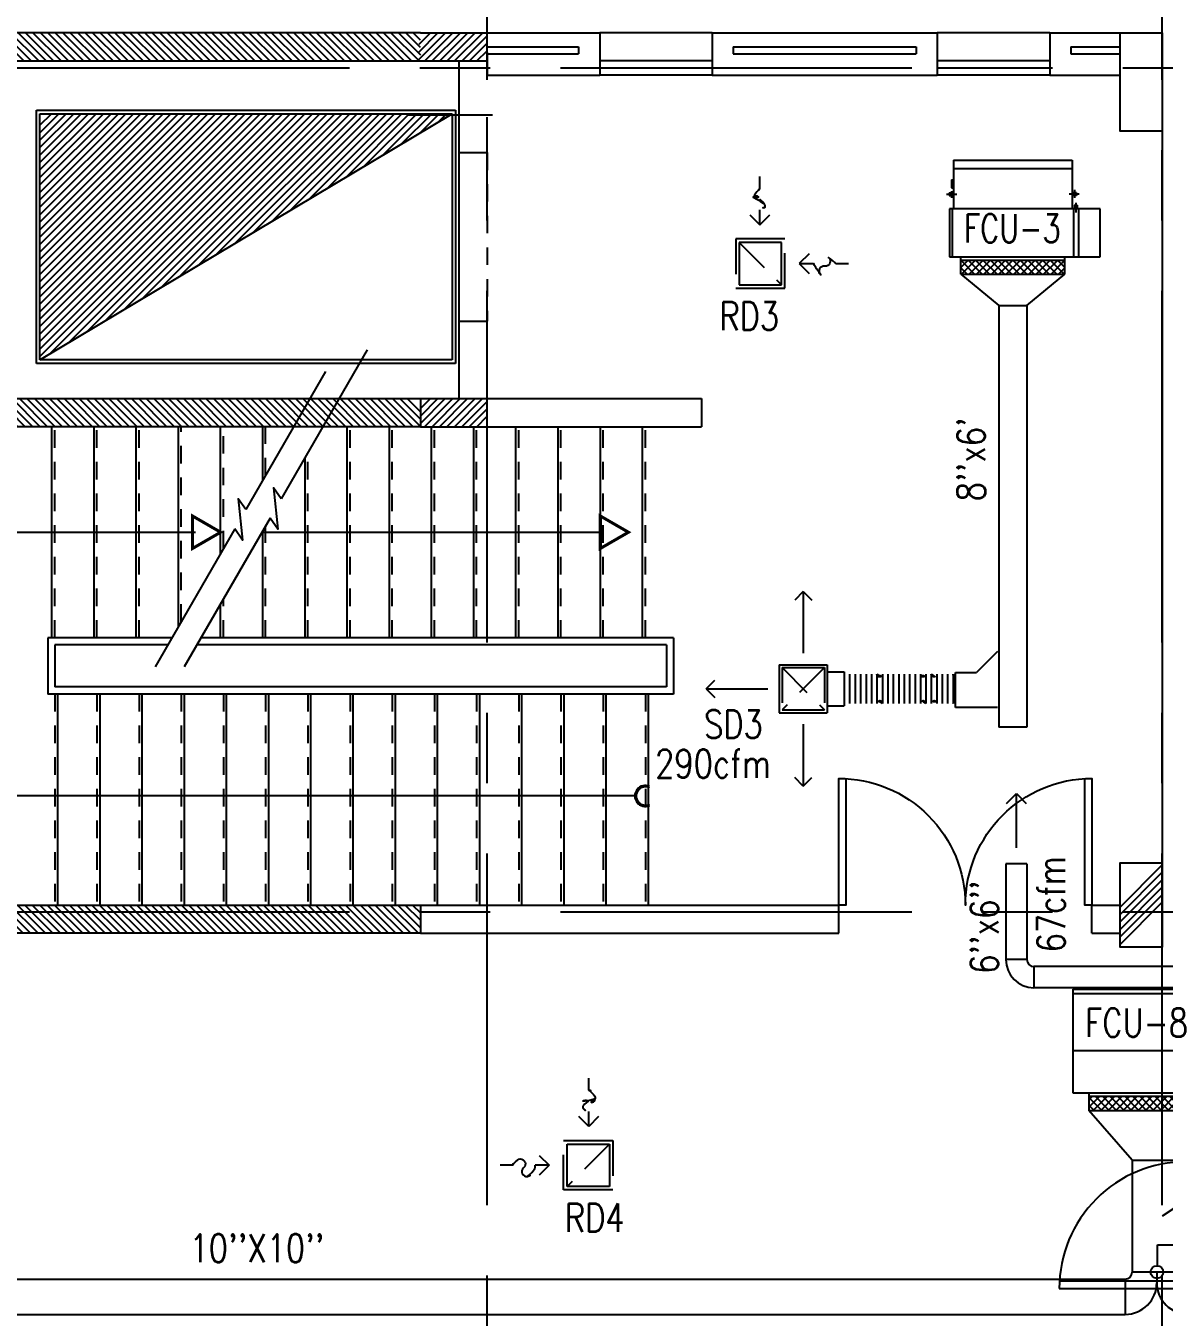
# Model space of a CAD drawing. Extents: x 417866231.7 to 417866328.5, y 43498046.7 to 43498124.2.
# Drawn here: x 417866256.78 to 417866264.87, y 43498081.93 to 43498091.11 of the extents above; entities that cross this region are included whole.
import ezdxf

# ---------------------------------------------------------------- set-up
doc = ezdxf.new("R2010")
doc.units = 0
doc.header["$MEASUREMENT"] = 0
for name, pattern in [('CENTERX2', [4, 2.5, -0.5, 0.5, -0.5]), ('HIDDEN', [0.375, 0.25, -0.125]), ('HIDDEN2', [0.1875, 0.125, -0.0625])]:
    doc.linetypes.add(name, pattern=pattern)
doc.layers.get('0').update_dxf_attribs({"linetype": 'CONTINUOUS'})
for name, color, linetype in [('AXES', 11, 'CENTERX2'), ('COL', 7, 'CONTINUOUS'), ('DOOR', 9, 'CONTINUOUS'), ('DUCT', 6, 'CONTINUOUS'), ('FCU', 6, 'CONTINUOUS'), ('HAT', 11, 'CONTINUOUS'), ('HIDDEN', 9, 'HIDDEN2'), ('INSUL', 9, 'CONTINUOUS'), ('LIFTS', 9, 'CONTINUOUS'), ('M-AC-FLEX', 7, 'CONTINUOUS'), ('M-EGU.', 2, 'CONTINUOUS'), ('M-TEXT', 2, 'CONTINUOUS'), ('STR', 9, 'CONTINUOUS'), ('STR-H', 8, 'HIDDEN2'), ('TEXT-A', 2, 'CONTINUOUS'), ('WALL', 9, 'CONTINUOUS'), ('WIN', 9, 'CONTINUOUS')]:
    doc.layers.add(name, color=color, linetype=linetype)
doc.styles.add('ROMANS', font='ROMANS.shx', dxfattribs={"width": 0.6})
pattern_1 = [(45, (0, 0), (-26.51650429449553, 26.51650429449553), [])]
pattern_2 = [(45, (417590202.4631063, 43440754.82585952), (-0.02651650429449553, 0.02651650429449554), [])]
pattern_3 = [(135, (417866362.6587265, 43498044.99637684), (0.02651650429449553, 0.02651650429449554), [])]

# ---------------------------------------------------------------- blocks, each defined once
blk = doc.blocks.new('A$C376C1807')
at = {"layer": 'DOOR'}
for p, q in [((8.381903171539307e-08, 0.8999999298903276), (8.381903171539307e-08, 0.8499999298874172)), ((0.900000083813211, 0.8999999298903276), (8.381903171539307e-08, 0.8999999298903276)), ((8.381903171539307e-08, 0.8499999298874172), (0.8986101215996314, 0.8499999298874172))]:
    blk.add_line(p, q, dxfattribs=at)
blk.add_arc((8.381903171539307e-08, 0.8999999298830517), 0.8999999999941792, 270, 4.168816632087861e-10, dxfattribs=at)
blk = doc.blocks.new('C11')
at = {"layer": 'HAT'}
h = blk.add_hatch(dxfattribs=at)
h.set_pattern_fill('ANSI31', color=256, scale=300, style=0)
h.set_pattern_definition([(45, (-248556.1822811713, -75061.0053373936), (-26.51650429449553, 26.51650429449553), [])])
h.paths.add_polyline_path([(300.0000000000291, 700), (-2.91038304567337e-11, 700), (0, 349.9999999998981), (300.0000000000291, 349.9999999998981)])
h.paths.add_polyline_path([(300, 349.9999999998981), (-2.91038304567337e-11, 349.9999999998981), (-2.91038304567337e-11, 0), (300.0000000000291, 0)])
at = {"layer": 'COL'}
blk.add_lwpolyline([(300.0000000000291, 700), (299.9999999999709, 0), (0, 0), (0, 700)], close=True, dxfattribs=at)
blk = doc.blocks.new('D180')
at = {"layer": 'DOOR'}
blk.add_lwpolyline([(850.0000000000009, 898.6100377805715), (850.0000000000009, -2.842170943040401e-14), (900.0000000000009, -2.842170943040401e-14), (900.0000000000009, 900, 0.4142135623730951), (-8.668621376273222e-13, -2.842170943040401e-14, 0.4142135623730951), (-900.0000000000009, 900), (-900.0000000000009, -2.842170943040401e-14), (-850.0000000000009, -2.842170943040401e-14), (-850.0000000000009, 898.6100377805715)], format="xyb", dxfattribs=at)
blk = doc.blocks.new('*X112')
at = {"color": 0}
for p, q in [((16890.47746209932, -2466.570672882412), (16943.4517006644, -2413.596434317336)), ((16890.47746209932, -2519.603681471403), (16990.47746209933, -2419.603681471401)), ((16990.47746209933, -2565.49912589376), (16890.47746209932, -2465.499125893757)), ((16890.47746209932, -2572.636690060394), (16990.47746209933, -2472.636690060392)), ((16990.47746209933, -2512.466117304769), (16891.6077791119, -2413.596434317336)), ((16990.47746209933, -2459.433108715778), (16944.64078770089, -2413.596434317336)), ((16990.47746209933, -2618.532134482751), (16890.47746209932, -2518.532134482748)), ((16890.47746209932, -2625.669698649385), (16990.47746209933, -2525.669698649383)), ((16990.47746209933, -2671.565143071742), (16890.47746209932, -2571.565143071739)), ((16890.47746209932, -2678.702707238376), (16990.47746209933, -2578.702707238374)), ((16990.47746209933, -2724.598151660733), (16890.47746209932, -2624.59815166073)), ((16890.47746209932, -2731.735715827367), (16990.47746209933, -2631.735715827365)), ((16990.47746209933, -2777.631160249724), (16890.47746209932, -2677.631160249721)), ((16890.47746209932, -2784.768724416358), (16990.47746209933, -2684.768724416357)), ((16990.47746209933, -2830.664168838715), (16890.47746209932, -2730.664168838713)), ((16890.47746209932, -2837.801733005349), (16990.47746209933, -2737.801733005348)), ((16990.47746209933, -2883.697177427706), (16890.47746209932, -2783.697177427704)), ((16890.47746209932, -2890.83474159434), (16990.47746209933, -2790.834741594339)), ((16990.47746209933, -2936.730186016697), (16890.47746209932, -2836.730186016694)), ((16890.47746209932, -2943.867750183331), (16990.47746209933, -2843.86775018333)), ((16990.47746209933, -2989.763194605689), (16890.47746209932, -2889.763194605686)), ((16890.47746209932, -2996.900758772323), (16990.47746209933, -2896.900758772321)), ((16990.47746209933, -3042.796203194679), (16890.47746209932, -2942.796203194677)), ((16890.47746209932, -3049.933767361314), (16990.47746209933, -2949.933767361312)), ((16990.47746209933, -3095.82921178367), (16890.47746209932, -2995.829211783668)), ((16890.47746209932, -3102.966775950305), (16990.47746209933, -3002.966775950303)), ((16990.47746209933, -3148.862220372662), (16890.47746209932, -3048.862220372659)), ((16943.52866745501, -3154.946434317336), (16890.47746209932, -3101.89522896165)), ((16891.53081232129, -3154.946434317336), (16990.47746209933, -3055.999784539294)), ((16944.56382091028, -3154.946434317336), (16990.47746209933, -3109.032793128285))]:
    blk.add_line(p, q, dxfattribs=at)
blk = doc.blocks.new('*X31')
at = {"color": 0}
for p, q in [((-750.2433014437457, 2537.8032310737), (-672.2561432365363, 2615.790389280909)), ((-750.243301443746, 2590.836239662691), (-725.2891518255274, 2615.790389280909)), ((-659.6350886662223, 2515.790389280909), (-750.2433014437461, 2606.398602058433)), ((-719.2231346475452, 2515.790389280909), (-619.2231346475452, 2615.790389280909)), ((-606.6020800772312, 2515.790389280909), (-706.6020800772312, 2615.790389280909)), ((-666.190126058554, 2515.790389280909), (-566.1901260585541, 2615.790389280909)), ((-553.5690714882402, 2515.790389280909), (-653.5690714882402, 2615.790389280909)), ((-613.157117469563, 2515.790389280909), (-513.1571174695631, 2615.790389280909)), ((-500.5360628992491, 2515.790389280909), (-600.5360628992491, 2615.790389280909)), ((-560.124108880572, 2515.790389280909), (-460.124108880572, 2615.790389280909)), ((-447.5030543102581, 2515.790389280909), (-547.503054310258, 2615.790389280909)), ((-507.0911002915809, 2515.790389280909), (-407.0911002915809, 2615.790389280909)), ((-394.470045721267, 2515.790389280909), (-494.470045721267, 2615.790389280909)), ((-454.0580917025898, 2515.790389280909), (-354.0580917025898, 2615.790389280909)), ((-341.4370371322759, 2515.790389280909), (-441.4370371322759, 2615.790389280909)), ((-401.0250831135987, 2515.790389280909), (-301.0250831135988, 2615.790389280909)), ((-288.4040285432848, 2515.790389280909), (-388.4040285432848, 2615.790389280909)), ((-347.9920745246076, 2515.790389280909), (-247.9920745246077, 2615.790389280909)), ((-235.3710199542938, 2515.790389280909), (-335.3710199542938, 2615.790389280909)), ((-294.9590659356166, 2515.790389280909), (-194.9590659356166, 2615.790389280909)), ((-182.3380113653027, 2515.790389280909), (-282.3380113653027, 2615.790389280909)), ((-241.9260573466255, 2515.790389280909), (-141.9260573466256, 2615.790389280909)), ((-129.3050027763116, 2515.790389280909), (-229.3050027763116, 2615.790389280909)), ((-188.8930487576345, 2515.790389280909), (-88.89304875763449, 2615.790389280909)), ((-76.27199418732056, 2515.790389280909), (-176.2719941873206, 2615.790389280909)), ((-135.8600401686434, 2515.790389280909), (-35.86004016864342, 2615.790389280909)), ((-23.23898559832949, 2515.790389280909), (-123.2389855983295, 2615.790389280909)), ((-82.82703157965233, 2515.790389280909), (17.17296842034765, 2615.790389280909)), ((29.79402299066158, 2515.790389280909), (-70.2059770093384, 2615.790389280909)), ((-29.79402299066158, 2515.790389280909), (70.2059770093384, 2615.790389280909)), ((82.82703157965233, 2515.790389280909), (-17.17296842034765, 2615.790389280909)), ((23.23898559832949, 2515.790389280909), (123.2389855983295, 2615.790389280909)), ((135.8600401686434, 2515.790389280909), (35.86004016864342, 2615.790389280909)), ((76.27199418732056, 2515.790389280909), (176.2719941873206, 2615.790389280909)), ((188.8930487576345, 2515.790389280909), (88.89304875763449, 2615.790389280909)), ((129.3050027763116, 2515.790389280909), (214.7566985562537, 2601.242085060851)), ((214.7566985562536, 2542.959748071281), (141.9260573466256, 2615.790389280909)), ((214.7566985562537, 2595.992756660272), (194.9590659356166, 2615.790389280909)), ((-712.6680972552134, 2515.790389280909), (-750.2433014437458, 2553.365593469442)), ((182.3380113653027, 2515.790389280909), (214.7566985562536, 2548.20907647186))]:
    blk.add_line(p, q, dxfattribs=at)
blk = doc.blocks.new('WAP16')
at = {"color": 6}
for p, q in [((-597, 0), (-597, -737)), ((-597, 0), (597, 0)), ((597, 0), (597, -737)), ((-597, -437), (597, -437)), ((-597, -737), (597, -737))]:
    blk.add_line(p, q, dxfattribs=at)
at = {"color": 3}
for p, q in [((-597, -32), (597, -32)), ((597, -437), (835, -437)), ((835, -437), (835, -737)), ((597, -562.0173622146249), (670.3489288687706, -562.0173622146249)), ((-482.5, -737), (-482.5, -862)), ((-482.5, -762), (482.5, -762)), ((482.5, -737), (482.5, -862)), ((597, -737), (835, -737)), ((-482.5, -862), (482.5, -862))]:
    blk.add_line(p, q, dxfattribs=at)
at = {"color": 11}
blk.add_blockref('*X31', (267.7433014512062, -3377.790389284492), dxfattribs=at)

msp = doc.modelspace()

# ---------------------------------------------------------------- hatches: boundary and pattern name
at = {"layer": 'HAT', "linetype": 'Continuous'}
h = msp.add_hatch(dxfattribs=at)
h.set_pattern_fill('ANSI31', color=0, scale=0.3, style=0)
h.set_pattern_definition(pattern_3)
h.paths.add_polyline_path([(417866258.8586051, 43498091.05878641), (417866259.5836051, 43498091.05878641), (417866259.5836051, 43498090.85878641), (417866258.8586051, 43498090.85878641)])
h.paths.add_polyline_path([(417866257.6586051, 43498091.05878641), (417866258.8586051, 43498091.05878641), (417866258.8586051, 43498090.85878641), (417866257.6586051, 43498090.85878641)])
h.paths.add_polyline_path([(417866256.4586051, 43498091.05878641), (417866257.6586051, 43498091.05878641), (417866257.6586051, 43498090.85878641), (417866256.4586051, 43498090.85878641)])
h.paths.add_polyline_path([(417866255.2586051, 43498091.05878641), (417866256.4586051, 43498091.05878641), (417866256.4586051, 43498090.85878641), (417866255.2586051, 43498090.85878641)])
at = {"layer": 'HAT'}
h = msp.add_hatch(dxfattribs=at)
h.set_pattern_fill('ANSI31', color=256, scale=300, style=0)
h.set_pattern_definition(pattern_1)
h.paths.add_polyline_path([(417866259.7968633, 43498090.72208099), (417866259.7968633, 43498091.02208099), (417866259.4968632, 43498091.02208099), (417866259.4968632, 43498090.72208099)])
h.paths.add_polyline_path([(417866260.0968633, 43498090.72208099), (417866260.0968633, 43498091.02208099), (417866259.7968633, 43498091.02208099), (417866259.7968633, 43498090.72208099)])
h = msp.add_hatch(dxfattribs=at)
h.set_pattern_fill('ANSI31', color=256, scale=0.3, style=0)
h.set_pattern_definition(pattern_2)
h.paths.add_polyline_path([(417866260.0586051, 43498091.05878641), (417866259.5743548, 43498091.05878641), (417866259.5743548, 43498090.85878641), (417866260.0586051, 43498090.85878641), (417866260.0586051, 43498090.91952882)])
h = msp.add_hatch(dxfattribs=at)
h.set_pattern_fill('ANSI31', color=256, scale=300, style=0)
h.set_pattern_definition(pattern_1)
h.paths.add_polyline_path([(417866259.7968633, 43498090.40208099), (417866259.7968633, 43498090.70208099), (417866259.4968632, 43498090.70208099), (417866259.4968632, 43498090.40208099)])
h.paths.add_polyline_path([(417866260.0968633, 43498090.40208099), (417866260.0968633, 43498090.70208099), (417866259.7968633, 43498090.70208099), (417866259.7968633, 43498090.40208099)])
h = msp.add_hatch(dxfattribs=at)
h.set_pattern_fill('ANSI31', color=256, scale=0.3, style=0)
h.set_pattern_definition(pattern_2)
h.paths.add_polyline_path([(417866257.6586051, 43498090.48378641), (417866256.8774422, 43498090.48378641), (417866256.8774422, 43498089.60878641), (417866257.6586051, 43498089.60878641)])
h.paths.add_polyline_path([(417866258.8586051, 43498090.48378641), (417866257.6586051, 43498090.48378641), (417866257.6586051, 43498089.60878641), (417866258.3423069, 43498089.60878641), (417866258.8586051, 43498089.91688265)])
h.paths.add_polyline_path([(417866257.6586051, 43498089.60878641), (417866256.8774422, 43498089.60878641), (417866256.8774422, 43498088.73464193), (417866257.6586051, 43498089.20079368)])
h.paths.add_polyline_path([(417866258.3423069, 43498089.60878641), (417866257.6586051, 43498089.60878641), (417866257.6586051, 43498089.20079368)])
h.paths.add_polyline_path([(417866259.8086051, 43498090.48378641), (417866258.8586051, 43498090.48378641), (417866258.8586051, 43498089.91688265)])
h.paths.add_polyline_path([(417866258.4973247, 43498089.50021498), (417866258.4973247, 43498089.81735784), (417866258.6773247, 43498089.81735784), (417866258.6773247, 43498089.50021498)], flags=9)
h = msp.add_hatch(dxfattribs=at)
h.set_pattern_fill('ANSI31', color=256, scale=0.3, style=0)
h.set_pattern_definition([(135, (417866555.6247874, 43497935.08905244), (0.02651650429449553, 0.02651650429449554), [])])
h.paths.add_polyline_path([(417866255.2586051, 43498088.25878641), (417866255.2586051, 43498088.45878641), (417866259.5836051, 43498088.45878641), (417866259.5836051, 43498088.25878641)])
h = msp.add_hatch(dxfattribs=at)
h.set_pattern_fill('ANSI31', color=256, scale=0.3, style=0)
h.set_pattern_definition(pattern_2)
h.paths.add_polyline_path([(417866260.0586051, 43498088.45878641), (417866259.5852425, 43498088.45878641), (417866259.5852425, 43498088.40878641), (417866260.0586051, 43498088.40878641)])
h.paths.add_polyline_path([(417866260.0586051, 43498088.40878641), (417866259.5852425, 43498088.40878641), (417866259.5852425, 43498088.25878641), (417866260.0586051, 43498088.25878641)])
h = msp.add_hatch(dxfattribs=at)
h.set_pattern_fill('ANSI31', color=256, scale=0.3, style=0)
h.set_pattern_definition([(45, (417865964.0224228, 43498029.79778107), (-0.02651650429449553, 0.02651650429449554), [])])
h.paths.add_polyline_path([(417866264.8586051, 43498085.15878641), (417866264.5586051, 43498085.15878641), (417866264.5586051, 43498084.80878641), (417866264.8586051, 43498084.80878641)])
h.paths.add_polyline_path([(417866264.8586051, 43498084.80878641), (417866264.5586051, 43498084.80878641), (417866264.5586051, 43498084.55878641), (417866264.8586051, 43498084.55878641)])
at = {"layer": 'HAT', "linetype": 'Continuous'}
h = msp.add_hatch(dxfattribs=at)
h.set_pattern_fill('ANSI31', color=0, scale=0.3, style=0)
h.set_pattern_definition(pattern_3)
h.paths.add_polyline_path([(417866258.8586051, 43498084.80878641), (417866259.5836051, 43498084.80878641), (417866259.5836051, 43498084.65878641), (417866258.8586051, 43498084.65878641)])
h.paths.add_polyline_path([(417866258.8586051, 43498084.85878641), (417866259.5836051, 43498084.85878641), (417866259.5836051, 43498084.80878641), (417866258.8586051, 43498084.80878641)])
h.paths.add_polyline_path([(417866257.6586051, 43498084.80878641), (417866258.8586051, 43498084.80878641), (417866258.8586051, 43498084.65878641), (417866257.6586051, 43498084.65878641)])
h.paths.add_polyline_path([(417866257.6586051, 43498084.85878641), (417866258.8586051, 43498084.85878641), (417866258.8586051, 43498084.80878641), (417866257.6586051, 43498084.80878641)])
h.paths.add_polyline_path([(417866256.4586051, 43498084.80878641), (417866257.6586051, 43498084.80878641), (417866257.6586051, 43498084.65878641), (417866256.4586051, 43498084.65878641)])
h.paths.add_polyline_path([(417866256.4586051, 43498084.85878641), (417866257.6586051, 43498084.85878641), (417866257.6586051, 43498084.80878641), (417866256.4586051, 43498084.80878641)])
h.paths.add_polyline_path([(417866255.2586051, 43498084.80878641), (417866256.4586051, 43498084.80878641), (417866256.4586051, 43498084.65878641), (417866255.2586051, 43498084.65878641)])
h.paths.add_polyline_path([(417866255.3828753, 43498084.85878641), (417866256.4586051, 43498084.85878641), (417866256.4586051, 43498084.80878641), (417866255.3828753, 43498084.80878641)])

# ---------------------------------------------------------------- linework, layer by layer
at = {"layer": 'AXES'}
for p, q in [((417866260.0586051, 43498046.72449277), (417866260.0586051, 43498123.53716789)), ((417866264.8586051, 43498046.72449277), (417866264.8586051, 43498123.18716789)), ((417866307.0786051, 43498090.80878641), (417866239.0386051, 43498090.80878641)), ((417866307.0786051, 43498084.80878641), (417866239.0386051, 43498084.80878641))]:
    msp.add_line(p, q, dxfattribs=at)
at = {"layer": 'COL'}
for p, q in [((417866259.5836051, 43498091.05878641), (417866255.5586051, 43498091.05878641)), ((417866255.5586051, 43498090.85878641), (417866260.0586051, 43498090.85878641))]:
    msp.add_line(p, q, dxfattribs=at)
for points in [[(417866259.5836051, 43498088.25878641), (417866255.2586051, 43498088.25878641), (417866255.2586051, 43498088.45878641), (417866259.5836051, 43498088.45878641)], [(417866264.8586051, 43498085.15878641), (417866264.8586051, 43498084.55878641), (417866264.5586051, 43498084.55878641), (417866264.5586051, 43498085.15878641)]]:
    msp.add_lwpolyline(points, close=True, dxfattribs=at)
msp.add_lwpolyline([(417866255.5586051, 43498084.85878641), (417866259.5836051, 43498084.85878641), (417866259.5836051, 43498084.65878641), (417866255.5586051, 43498084.65878641)], dxfattribs=at)
at = {"layer": 'DUCT', "linetype": 'ByBlock'}
for p, q in [((417866263.4255996, 43498089.34324711), (417866263.6962746, 43498089.11976455)), ((417866263.8962746, 43498089.11976455), (417866264.1669496, 43498089.34324711)), ((417866263.6962746, 43498089.11976455), (417866263.8962746, 43498089.11976455)), ((417866263.6962746, 43498089.11976455), (417866263.6962746, 43498086.12297314)), ((417866263.8962746, 43498089.11976455), (417866263.8962746, 43498086.12297314)), ((417866263.8962746, 43498086.12297314), (417866263.6962746, 43498086.12297314)), ((417866263.7462746, 43498085.15192837), (417866263.7462746, 43498084.47097195)), ((417866263.8962746, 43498085.15192837), (417866263.7462746, 43498085.15192837)), ((417866263.8962746, 43498085.15192837), (417866263.8962746, 43498084.47097195)), ((417866263.8962746, 43498084.47097195), (417866263.7462746, 43498084.47097195)), ((417866265.4570118, 43498084.42097194), (417866263.9462746, 43498084.42097194)), ((417866263.9462746, 43498084.42097194), (417866263.9462746, 43498084.27097195)), ((417866265.4570118, 43498084.27097195), (417866263.9462746, 43498084.27097195)), ((417866264.6448374, 43498083.04410089), (417866264.3373374, 43498083.39906345)), ((417866264.6448374, 43498083.04410089), (417866264.9948374, 43498083.04410089)), ((417866264.6448374, 43498083.04410089), (417866264.6448374, 43498082.24881523)), ((417866264.8250921, 43498082.44289383), (417866265.1918588, 43498082.44289383)), ((417866264.8250921, 43498082.29469267), (417866264.8250921, 43498082.44289383)), ((417866254.421994, 43498082.19881523), (417866264.5948374, 43498082.19881523)), ((417866264.5948374, 43498082.19881523), (417866264.5948374, 43498081.94881523)), ((417866264.9948374, 43498082.24881523), (417866264.6448374, 43498082.24881523)), ((417866264.8198375, 43498082.24881523), (417866264.8198375, 43498082.17381523)), ((417866254.421994, 43498081.94881523), (417866264.5948374, 43498081.94881523))]:
    msp.add_line(p, q, dxfattribs=at)
at = {"layer": 'DUCT'}
for p, q in [((417866263.6877106, 43498086.66169448), (417866263.5377107, 43498086.51169448)), ((417866263.3877107, 43498086.26169448), (417866263.3877107, 43498086.51169448)), ((417866263.3877107, 43498086.51169448), (417866263.5377107, 43498086.51169448)), ((417866263.6877106, 43498086.26169448), (417866263.3877107, 43498086.26169448))]:
    msp.add_line(p, q, dxfattribs=at)
at = {"layer": 'DUCT', "color": 4, "linetype": 'ByBlock'}
msp.add_line((417866264.8595589, 43498082.6487553), (417866265.2661895, 43498082.9214958), dxfattribs=at)
at = {"layer": 'DUCT', "linetype": 'ByBlock'}
msp.add_circle((417866264.8209721, 43498082.24940933), 0.0452833510391647, dxfattribs=at)
for centre, radius, start, end in [((417866263.9462746, 43498084.47097195), 0.2, 180, 270), ((417866263.9462746, 43498084.47097195), 0.05, 180, 270), ((417866264.5948374, 43498082.24881523), 0.05, 270, 0), ((417866264.5948374, 43498082.17381523), 0.225, 270, 0), ((417866265.0448374, 43498082.17381523), 0.225, 180, 270)]:
    msp.add_arc(centre, radius, start, end, dxfattribs=at)
at = {"layer": 'FCU', "color": 6}
for p, q in [((417866263.3740246, 43498090.15444711), (417866264.2185246, 43498090.15444711)), ((417866263.3740246, 43498090.15444711), (417866263.3740246, 43498089.8083721)), ((417866264.2185246, 43498090.15444711), (417866264.2185246, 43498089.8083721)), ((417866263.3454496, 43498089.8083721), (417866263.3454496, 43498089.4654721)), ((417866264.2653746, 43498089.8083721), (417866263.3454496, 43498089.8083721)), ((417866264.2653746, 43498089.4654721), (417866264.2653746, 43498089.8083721)), ((417866263.3454496, 43498089.4654721), (417866264.2653746, 43498089.4654721))]:
    msp.add_line(p, q, dxfattribs=at)
at = {"layer": 'FCU', "color": 3}
for p, q in [((417866263.3740246, 43498090.0941221), (417866264.2185246, 43498090.0941221)), ((417866263.3590246, 43498090.01281139), (417866263.3740246, 43498090.01281139)), ((417866263.3590246, 43498090.01281139), (417866263.3590246, 43498089.9578771)), ((417866263.3240904, 43498089.91234711), (417866263.3967944, 43498089.91234711)), ((417866263.3440246, 43498089.92234711), (417866263.3440246, 43498089.9023471)), ((417866263.3440246, 43498089.92234711), (417866263.3740246, 43498089.92234711)), ((417866263.3440246, 43498089.9023471), (417866263.3740246, 43498089.9023471)), ((417866263.3590246, 43498089.9578771), (417866263.3740246, 43498089.9578771)), ((417866263.3590246, 43498089.93306807), (417866263.3590246, 43498089.8853882)), ((417866264.2684588, 43498089.91234711), (417866264.1957548, 43498089.91234711)), ((417866264.2485246, 43498089.92234711), (417866264.2185246, 43498089.92234711)), ((417866264.2485246, 43498089.9023471), (417866264.2185246, 43498089.9023471)), ((417866264.2335246, 43498089.94214994), (417866264.2335246, 43498089.8853882)), ((417866264.2485246, 43498089.92234711), (417866264.2485246, 43498089.9023471)), ((417866263.3658568, 43498089.8083721), (417866263.3658568, 43498089.4654721)), ((417866264.2266924, 43498089.8083721), (417866264.2266924, 43498089.4654721)), ((417866264.2539246, 43498089.83337211), (417866264.2339246, 43498089.83337211)), ((417866264.2339246, 43498089.83337211), (417866264.2339246, 43498089.8083721)), ((417866264.2439246, 43498089.8494531), (417866264.2439246, 43498089.78116439)), ((417866264.2539246, 43498089.83337211), (417866264.2539246, 43498089.8083721)), ((417866264.4177746, 43498089.8083721), (417866264.2653746, 43498089.8083721)), ((417866264.4177746, 43498089.4654721), (417866264.4177746, 43498089.8083721)), ((417866263.4255996, 43498089.34324711), (417866263.4255996, 43498089.4654721)), ((417866263.4255996, 43498089.4432471), (417866264.1669496, 43498089.4432471)), ((417866264.1669496, 43498089.34324711), (417866264.1669496, 43498089.4654721)), ((417866264.2653746, 43498089.4654721), (417866264.4177746, 43498089.4654721)), ((417866263.4255996, 43498089.34324711), (417866264.1669496, 43498089.34324711))]:
    msp.add_line(p, q, dxfattribs=at)
at = {"layer": 'HIDDEN'}
msp.add_line((417866260.0586051, 43498090.20878641), (417866260.0586051, 43498089.00878641), dxfattribs=at)
at = {"layer": 'INSUL'}
for p, q in [((417866260.0586051, 43498090.95878641), (417866260.7086051, 43498090.95878641)), ((417866260.0586051, 43498090.90878641), (417866260.7086051, 43498090.90878641)), ((417866260.7086051, 43498090.95878641), (417866260.7086051, 43498090.90878641)), ((417866261.8086051, 43498090.95878641), (417866261.8086051, 43498090.90878641)), ((417866261.8086051, 43498090.95878641), (417866263.1086051, 43498090.95878641)), ((417866261.8086051, 43498090.90878641), (417866263.1086051, 43498090.90878641)), ((417866263.1086051, 43498090.95878641), (417866263.1086051, 43498090.90878641)), ((417866264.2086051, 43498090.95878641), (417866264.5586051, 43498090.95878641)), ((417866264.2086051, 43498090.95878641), (417866264.2086051, 43498090.90878641)), ((417866264.2086051, 43498090.90878641), (417866264.5586051, 43498090.90878641))]:
    msp.add_line(p, q, dxfattribs=at)
at = {"layer": 'LIFTS'}
for p, q in [((417866256.8524423, 43498090.50878641), (417866259.8336051, 43498090.50878641)), ((417866256.8524423, 43498088.70878641), (417866256.8524423, 43498090.50878641)), ((417866256.8774422, 43498088.73464194), (417866259.8086051, 43498090.48378641)), ((417866256.8774422, 43498090.48378641), (417866259.8086051, 43498090.48378641)), ((417866256.8774422, 43498088.73378641), (417866256.8774422, 43498090.48378641)), ((417866259.8086051, 43498090.48378641), (417866259.8086051, 43498088.73378641)), ((417866259.8336051, 43498090.50878641), (417866259.8336051, 43498088.70878641)), ((417866259.8586051, 43498089.00878641), (417866259.8586051, 43498090.20878641)), ((417866259.8336051, 43498088.70878641), (417866256.8524423, 43498088.70878641)), ((417866259.8086051, 43498088.73378641), (417866256.8774422, 43498088.73378641))]:
    msp.add_line(p, q, dxfattribs=at)
at = {"layer": 'M-AC-FLEX', "color": 11}
for p, q in [((417866262.63549, 43498086.49953336), (417866262.63549, 43498086.29203946)), ((417866262.67449, 43498086.49953336), (417866262.67449, 43498086.29203946)), ((417866262.7134901, 43498086.49953336), (417866262.7134901, 43498086.29203946)), ((417866262.75249, 43498086.49953336), (417866262.75249, 43498086.29203946)), ((417866262.7914901, 43498086.49953336), (417866262.7914901, 43498086.29203946)), ((417866262.8298063, 43498086.49953336), (417866262.8298063, 43498086.29203946)), ((417866262.8298063, 43498086.49953336), (417866262.8298063, 43498086.29203946)), ((417866262.8688062, 43498086.49953336), (417866262.8688062, 43498086.29203946)), ((417866262.8688062, 43498086.49953336), (417866262.8688062, 43498086.29203946)), ((417866262.9071224, 43498086.49953336), (417866262.9071224, 43498086.29203946)), ((417866262.9071225, 43498086.49953336), (417866262.9071225, 43498086.29203946)), ((417866262.9461224, 43498086.49953336), (417866262.9461224, 43498086.29203946)), ((417866262.9461224, 43498086.49953336), (417866262.9461224, 43498086.29203946)), ((417866262.9461224, 43498086.49953336), (417866262.9461224, 43498086.29203946)), ((417866262.9461225, 43498086.49953336), (417866262.9461225, 43498086.29203946)), ((417866262.9844386, 43498086.49953336), (417866262.9844386, 43498086.29203946)), ((417866262.9844387, 43498086.49953336), (417866262.9844387, 43498086.29203946)), ((417866262.9844387, 43498086.49953336), (417866262.9844387, 43498086.29203946)), ((417866262.9844387, 43498086.49953336), (417866262.9844387, 43498086.29203946)), ((417866263.0234386, 43498086.49953336), (417866263.0234386, 43498086.29203946)), ((417866263.0234386, 43498086.49953336), (417866263.0234386, 43498086.29203946)), ((417866263.0617548, 43498086.49953336), (417866263.0617548, 43498086.29203946)), ((417866263.0617548, 43498086.49953336), (417866263.0617548, 43498086.29203946)), ((417866263.1007547, 43498086.49953336), (417866263.1007547, 43498086.29203946)), ((417866263.1007547, 43498086.49953336), (417866263.1007547, 43498086.29203946)), ((417866263.1007547, 43498086.49953336), (417866263.1007547, 43498086.29203946)), ((417866263.1007548, 43498086.49953336), (417866263.1007548, 43498086.29203946)), ((417866263.1390709, 43498086.49953336), (417866263.1390709, 43498086.29203946)), ((417866263.139071, 43498086.49953336), (417866263.139071, 43498086.29203946)), ((417866263.139071, 43498086.49953336), (417866263.139071, 43498086.29203946)), ((417866263.139071, 43498086.49953336), (417866263.139071, 43498086.29203946)), ((417866263.1780709, 43498086.49953336), (417866263.1780709, 43498086.29203946)), ((417866263.1780709, 43498086.49953336), (417866263.1780709, 43498086.29203946)), ((417866263.1780709, 43498086.49953336), (417866263.1780709, 43498086.29203946)), ((417866263.178071, 43498086.49953336), (417866263.178071, 43498086.29203946)), ((417866263.2163871, 43498086.49953336), (417866263.2163871, 43498086.29203946)), ((417866263.2163872, 43498086.49953336), (417866263.2163872, 43498086.29203946)), ((417866263.2163872, 43498086.49953336), (417866263.2163872, 43498086.29203946)), ((417866263.2163872, 43498086.49953336), (417866263.2163872, 43498086.29203946)), ((417866263.2553871, 43498086.49953336), (417866263.2553871, 43498086.29203946)), ((417866263.2553871, 43498086.49953336), (417866263.2553871, 43498086.29203946)), ((417866263.2553871, 43498086.49953336), (417866263.2553871, 43498086.29203946)), ((417866263.2553871, 43498086.49953336), (417866263.2553871, 43498086.29203946)), ((417866263.2937033, 43498086.49953336), (417866263.2937033, 43498086.29203946)), ((417866263.2937033, 43498086.49953336), (417866263.2937033, 43498086.29203946)), ((417866263.2937033, 43498086.49953336), (417866263.2937033, 43498086.29203946)), ((417866263.2937033, 43498086.49953336), (417866263.2937033, 43498086.29203946)), ((417866263.3327032, 43498086.49953336), (417866263.3327032, 43498086.29203946)), ((417866263.3327033, 43498086.49953336), (417866263.3327033, 43498086.29203946)), ((417866263.3710194, 43498086.49953336), (417866263.3710194, 43498086.29203946)), ((417866263.3710195, 43498086.49953336), (417866263.3710195, 43498086.29203946))]:
    msp.add_line(p, q, dxfattribs=at)
at = {"layer": 'M-AC-FLEX'}
for points in [[(417866262.59649, 43498086.49953336, 1), (417866262.63549, 43498086.49953336, -0.9999999999999997), (417866262.67449, 43498086.49953336)], [(417866262.67449, 43498086.49953336, 1), (417866262.63549, 43498086.49953336)], [(417866262.7134901, 43498086.49953336, -1), (417866262.67449, 43498086.49953336, 0.9999999999999997), (417866262.6354901, 43498086.49953336)], [(417866262.6354901, 43498086.49953336, -1), (417866262.67449, 43498086.49953336)], [(417866262.67449, 43498086.49953336, 0.9999999999999997), (417866262.7134901, 43498086.49953336, -0.9999999999999997), (417866262.75249, 43498086.49953336, 0.9999999999999997), (417866262.7914901, 43498086.49953336, -1.01800509972273), (417866262.8298063, 43498086.49953336)], [(417866262.9461225, 43498086.49953336, -1), (417866262.9071225, 43498086.49953336, 1.01800509972273), (417866262.8688062, 43498086.49953336)], [(417866262.9071224, 43498086.49953336, 1), (417866262.9461224, 43498086.49953336, -1.01800509972273), (417866262.9844387, 43498086.49953336)], [(417866263.0234386, 43498086.49953336, -1), (417866262.9844387, 43498086.49953336, 1.01800509972273), (417866262.9461224, 43498086.49953336)], [(417866262.9844386, 43498086.49953336, 1), (417866263.0234386, 43498086.49953336, -1.01800509972273), (417866263.0617548, 43498086.49953336)], [(417866263.1007548, 43498086.49953336, -1), (417866263.0617548, 43498086.49953336, 1.01800509972273), (417866263.0234386, 43498086.49953336)], [(417866263.0617548, 43498086.49953336, 1), (417866263.1007547, 43498086.49953336, -1.01800509972273), (417866263.139071, 43498086.49953336)], [(417866263.178071, 43498086.49953336, -1), (417866263.139071, 43498086.49953336, 1.01800509972273), (417866263.1007547, 43498086.49953336)], [(417866263.1390709, 43498086.49953336, 1), (417866263.1780709, 43498086.49953336, -1.01800509972273), (417866263.2163872, 43498086.49953336)], [(417866263.2553871, 43498086.49953336, -1), (417866263.2163872, 43498086.49953336, 1.01800509972273), (417866263.1780709, 43498086.49953336)], [(417866263.2163871, 43498086.49953336, 1), (417866263.2553871, 43498086.49953336, -1.01800509972273), (417866263.2937033, 43498086.49953336)], [(417866263.3327033, 43498086.49953336, -1), (417866263.2937033, 43498086.49953336, 1.01800509972273), (417866263.2553871, 43498086.49953336)], [(417866263.2937033, 43498086.49953336, 1), (417866263.3327032, 43498086.49953336, -1.01800509972273), (417866263.3710195, 43498086.49953336)], [(417866263.3710194, 43498086.49953336, 0.3724856614970213), (417866263.3877107, 43498086.48023674, 0.3724856614970213)], [(417866262.59649, 43498086.29203946, -1), (417866262.63549, 43498086.29203946, 0.9999999999999997), (417866262.67449, 43498086.29203946)], [(417866262.7134901, 43498086.29203946, 1), (417866262.67449, 43498086.29203946, -0.9999999999999997), (417866262.6354901, 43498086.29203946)], [(417866262.67449, 43498086.29203946, -0.9999999999999997), (417866262.7134901, 43498086.29203946, 0.9999999999999997), (417866262.75249, 43498086.29203946, -1), (417866262.7914901, 43498086.29203946, 1.018005099723095), (417866262.8298063, 43498086.29203946)], [(417866262.9461225, 43498086.29203946, 1), (417866262.9071225, 43498086.29203946, -1.018005099723095), (417866262.8688062, 43498086.29203946)], [(417866262.9071224, 43498086.29203946, -1), (417866262.9461224, 43498086.29203946, 1.018005099723095), (417866262.9844387, 43498086.29203946)], [(417866263.0234386, 43498086.29203946, 1), (417866262.9844387, 43498086.29203946, -1.018005099723095), (417866262.9461224, 43498086.29203946)], [(417866262.9844386, 43498086.29203946, -1), (417866263.0234386, 43498086.29203946, 1.018005099723095), (417866263.0617548, 43498086.29203946)], [(417866263.1007548, 43498086.29203946, 1), (417866263.0617548, 43498086.29203946, -1.018005099723095), (417866263.0234386, 43498086.29203946)], [(417866263.0617548, 43498086.29203946, -1), (417866263.1007547, 43498086.29203946, 1.018005099723095), (417866263.139071, 43498086.29203946)], [(417866263.178071, 43498086.29203946, 1), (417866263.139071, 43498086.29203946, -1.018005099723095), (417866263.1007547, 43498086.29203946)], [(417866263.1390709, 43498086.29203946, -1), (417866263.1780709, 43498086.29203946, 1.018005099723095), (417866263.2163872, 43498086.29203946)], [(417866263.2553871, 43498086.29203946, 1), (417866263.2163872, 43498086.29203946, -1.018005099723095), (417866263.1780709, 43498086.29203946)], [(417866263.2163871, 43498086.29203946, -1), (417866263.2553871, 43498086.29203946, 1.018005099723095), (417866263.2937033, 43498086.29203946)], [(417866263.3327033, 43498086.29203946, 1), (417866263.2937033, 43498086.29203946, -1.018005099723095), (417866263.2553871, 43498086.29203946)], [(417866263.2937033, 43498086.29203946, -1), (417866263.3327032, 43498086.29203946, 1.018005099723095), (417866263.3710195, 43498086.29203946)], [(417866263.3710194, 43498086.29203946, -0.3724856614970213), (417866263.3877107, 43498086.31133609, -0.3724856614970213)], [(417866262.6744899, 43498086.29199125, -1.000000764127005), (417866262.63549, 43498086.29203946)], [(417866262.6354901, 43498086.29199125, 1.000000764127005), (417866262.67449, 43498086.29203946)]]:
    msp.add_lwpolyline(points, format="xyb", dxfattribs=at)
for centre, radius, start, end in [((417866262.8493062, 43498086.49953335), 0.01949999999998908, 180, 331.5686375367698), ((417866262.8493062, 43498086.49953335), 0.01949999999998908, 208.4313624632302, 7.016477563892661e-15), ((417866263.1585709, 43498086.49953335), 0.01949999999998908, 202.8215984263317, 331.5686375367698), ((417866263.1585709, 43498086.49953335), 0.01949999999998908, 208.4313624632302, 7.016477563892661e-15), ((417866263.2358872, 43498086.49953335), 0.01949999999998908, 180, 331.5686375367698), ((417866263.2358872, 43498086.49953335), 0.01949999999998908, 208.4313624632302, 337.1784015736682), ((417866262.8493062, 43498086.29204547), 0.0195000009375944, 28.43136934476471, 180.0177687376153), ((417866262.8493062, 43498086.29204547), 0.0195000009375944, 28.43136934476471, 180.0177687376153), ((417866262.8493062, 43498086.29204547), 0.0195000009375944, 359.9822312623847, 151.5686306552353), ((417866262.8493062, 43498086.29204547), 0.0195000009375944, 359.9822312623847, 151.5686306552353), ((417866263.1585709, 43498086.29204547), 0.0195000009375944, 28.43136934476471, 157.1784015736683), ((417866263.1585709, 43498086.29204547), 0.0195000009375944, 28.43136934476471, 157.1784015736683), ((417866263.1585709, 43498086.29204547), 0.0195000009375944, 359.9822312623847, 151.5686306552353), ((417866263.1585709, 43498086.29204547), 0.0195000009375944, 359.9822312623847, 151.5686306552353), ((417866263.2358872, 43498086.29204547), 0.0195000009375944, 28.43136934476471, 180.0177687376153), ((417866263.2358872, 43498086.29204547), 0.0195000009375944, 28.43136934476471, 180.0177687376153), ((417866263.2358872, 43498086.29204547), 0.0195000009375944, 22.82159842633172, 151.5686306552353), ((417866263.2358872, 43498086.29204547), 0.0195000009375944, 22.82159842633172, 151.5686306552353)]:
    msp.add_arc(centre, radius, start, end, dxfattribs=at)
at = {"layer": 'M-EGU.'}
for p, q in [((417866261.9970738, 43498089.95154206), (417866261.9970738, 43498090.03753861)), ((417866261.9970738, 43498089.6943948), (417866261.9970738, 43498089.8012519)), ((417866261.9263641, 43498089.76510563), (417866261.9970738, 43498089.6943948)), ((417866261.9970738, 43498089.6943948), (417866262.0677836, 43498089.76510563)), ((417866261.8502393, 43498089.56849781), (417866261.8502393, 43498089.2684972)), ((417866262.1502354, 43498089.56849781), (417866261.8502393, 43498089.56849781)), ((417866262.1502354, 43498089.2684972), (417866262.1502354, 43498089.56849781)), ((417866262.3483516, 43498089.48887318), (417866262.2776418, 43498089.41816236)), ((417866262.2776418, 43498089.41816236), (417866262.3483516, 43498089.34745154)), ((417866262.2776418, 43498089.41816236), (417866262.3787031, 43498089.41816236)), ((417866262.5379388, 43498089.41816236), (417866262.6265748, 43498089.41816236)), ((417866261.8502393, 43498089.2684972), (417866262.1502354, 43498089.2684972)), ((417866262.3060852, 43498087.08698524), (417866262.2449901, 43498087.02589132)), ((417866262.3060852, 43498087.08698524), (417866262.3060852, 43498086.64817832)), ((417866262.3060852, 43498087.08698524), (417866262.3671802, 43498087.02589132)), ((417866262.1356823, 43498086.56618612), (417866262.4764881, 43498086.56618612)), ((417866262.1356823, 43498086.56618612), (417866262.1356823, 43498086.2253867)), ((417866262.4764881, 43498086.56618612), (417866262.4764881, 43498086.2253867)), ((417866262.4764881, 43498086.51578621), (417866262.5964901, 43498086.51578621)), ((417866262.5964901, 43498086.51578621), (417866262.5964901, 43498086.27578662)), ((417866261.6148735, 43498086.39578641), (417866261.6759685, 43498086.45688033)), ((417866261.6148735, 43498086.39578641), (417866261.6759685, 43498086.33469249)), ((417866261.6148735, 43498086.39578641), (417866262.0536886, 43498086.39578641)), ((417866262.1356823, 43498086.2253867), (417866262.4764881, 43498086.2253867)), ((417866262.4764881, 43498086.27578662), (417866262.5964901, 43498086.27578662)), ((417866262.3060852, 43498086.1433945), (417866262.3060852, 43498085.70458759)), ((417866262.3060852, 43498085.70458759), (417866262.2449901, 43498085.76568151)), ((417866262.3060852, 43498085.70458759), (417866262.3671802, 43498085.76568151)), ((417866263.7505639, 43498085.58051518), (417866263.8212746, 43498085.65122586)), ((417866263.8212746, 43498085.2650435), (417866263.8212746, 43498085.65122586)), ((417866263.8212746, 43498085.65122586), (417866263.8919853, 43498085.58051518)), ((417866260.7800323, 43498083.54183097), (417866260.7800323, 43498083.62782752)), ((417866260.7800323, 43498083.28468371), (417866260.7800323, 43498083.39154081)), ((417866260.7800323, 43498083.28468371), (417866260.7093226, 43498083.35539453)), ((417866260.8507421, 43498083.35539453), (417866260.7800323, 43498083.28468371)), ((417866260.6268708, 43498082.85878611), (417866260.6268708, 43498083.15878671)), ((417866260.6268708, 43498083.15878671), (417866260.9268669, 43498083.15878671)), ((417866260.9268669, 43498083.15878671), (417866260.9268669, 43498082.85878611)), ((417866260.2391673, 43498083.00845127), (417866260.1505314, 43498083.00845127)), ((417866260.4994643, 43498083.00845127), (417866260.3984031, 43498083.00845127)), ((417866260.4287546, 43498083.07916209), (417866260.4994643, 43498083.00845127)), ((417866260.4994643, 43498083.00845127), (417866260.4287546, 43498082.93774045)), ((417866260.9268669, 43498082.85878611), (417866260.6268708, 43498082.85878611))]:
    msp.add_line(p, q, dxfattribs=at)
at = {"layer": 'M-EGU.', "linetype": 'HIDDEN'}
for p, q in [((417866261.8252396, 43498089.59349786), (417866261.8252396, 43498089.24349715)), ((417866262.1752351, 43498089.59349786), (417866261.8252396, 43498089.59349786)), ((417866261.8502393, 43498089.56849781), (417866262.1502354, 43498089.2684972)), ((417866262.1752351, 43498089.24349715), (417866262.1752351, 43498089.59349786)), ((417866261.8252396, 43498089.24349715), (417866262.1752351, 43498089.24349715)), ((417866262.1556826, 43498086.54618616), (417866262.4564877, 43498086.24538667)), ((417866262.4564877, 43498086.54618616), (417866262.1556826, 43498086.24538667)), ((417866262.1556826, 43498086.54618616), (417866262.4564877, 43498086.54618616)), ((417866262.1556826, 43498086.54618616), (417866262.1556826, 43498086.24538667)), ((417866262.4564877, 43498086.54618616), (417866262.4564877, 43498086.24538667)), ((417866262.1556826, 43498086.24538667), (417866262.4564877, 43498086.24538667)), ((417866260.6018711, 43498082.83378606), (417866260.6018711, 43498083.18378676)), ((417866260.6018711, 43498083.18378676), (417866260.9518666, 43498083.18378676)), ((417866260.9518666, 43498083.18378676), (417866260.9518666, 43498082.83378606)), ((417866260.9268669, 43498083.15878671), (417866260.6268708, 43498082.85878611)), ((417866260.9518666, 43498082.83378606), (417866260.6018711, 43498082.83378606))]:
    msp.add_line(p, q, dxfattribs=at)
at = {"layer": 'M-EGU.'}
for points in [[(417866261.9970738, 43498089.95154206, -0.1878616880635112), (417866261.9602, 43498089.92881211, -0.2026446714702415), (417866261.9503223, 43498089.88965788, -0.6169147816705048), (417866262.0004421, 43498089.87346362, 0.6687084752237648), (417866262.0476331, 43498089.85429549, 0.1942850651709176), (417866262.0334021, 43498089.8184201, 0.1860514396155063), (417866261.9970738, 43498089.8012519)], [(417866262.5379388, 43498089.41816236, -0.1324001419046424), (417866262.5156553, 43498089.45033876, -0.15664048728736), (417866262.4848602, 43498089.46303564, -0.7366118572675341), (417866262.4596225, 43498089.40009378, 0.7742319307937748), (417866262.4317816, 43498089.33926727, 0.2033489946306821), (417866262.3896322, 43498089.36672287, 0.1938082075567039), (417866262.3787031, 43498089.41816236)], [(417866260.7800323, 43498083.54183097, -0.1878616880635112), (417866260.8169062, 43498083.51910102, -0.2026446714702415), (417866260.8267839, 43498083.47994678, -0.6169147816705048), (417866260.7766641, 43498083.46375252, 0.6687084752237648), (417866260.7294731, 43498083.4445844, 0.1942850651709176), (417866260.743704, 43498083.408709, 0.1860514396155063), (417866260.7800323, 43498083.39154081)], [(417866260.2391673, 43498083.00845127, -0.1324001419046424), (417866260.2614509, 43498083.04062767, -0.15664048728736), (417866260.2922459, 43498083.05332454, -0.7366118572675341), (417866260.3174837, 43498082.99038269, 0.7742319307937748), (417866260.3453245, 43498082.92955618, 0.2033489946306821), (417866260.3874739, 43498082.95701178, 0.1938082075567039), (417866260.3984031, 43498083.00845127)]]:
    msp.add_lwpolyline(points, format="xyb", dxfattribs=at)
at = {"layer": 'STR'}
for p, q in [((417866259.2054409, 43498088.80525178), (417866258.5941595, 43498087.74648125)), ((417866258.9094707, 43498088.6512389), (417866258.3426489, 43498087.66947482)), ((417866256.9628742, 43498086.75878641), (417866256.9628742, 43498088.25878641)), ((417866257.2628741, 43498086.75878641), (417866257.2628741, 43498088.25878641)), ((417866257.5628741, 43498086.75878641), (417866257.5628741, 43498088.25878641)), ((417866257.8628742, 43498086.83848058), (417866257.8628742, 43498088.25878641)), ((417866258.1628742, 43498087.35809583), (417866258.1628742, 43498088.25878641)), ((417866258.4628742, 43498087.87771107), (417866258.4628742, 43498088.25878641)), ((417866259.0628741, 43498086.75878641), (417866259.0628741, 43498088.25878641)), ((417866259.3628742, 43498086.75878641), (417866259.3628742, 43498088.25878641)), ((417866259.6628742, 43498086.75878641), (417866259.6628742, 43498088.25878641)), ((417866259.9628742, 43498086.75878641), (417866259.9628742, 43498088.25878641)), ((417866260.2628741, 43498086.75878641), (417866260.2628741, 43498088.25878641)), ((417866260.5628741, 43498086.75878641), (417866260.5628741, 43498088.25878641)), ((417866260.8628742, 43498086.75878641), (417866260.8628742, 43498088.25878641)), ((417866261.1628742, 43498086.75878641), (417866261.1628742, 43498088.25878641)), ((417866258.7628741, 43498086.75878641), (417866258.7628741, 43498088.03870357)), ((417866258.5152966, 43498087.60988675), (417866257.9040152, 43498086.55111623)), ((417866256.2128753, 43498087.50878641), (417866257.9828742, 43498087.50878641)), ((417866258.263786, 43498087.53288032), (417866257.6969643, 43498086.55111623)), ((417866258.4628742, 43498086.75878641), (417866258.4628742, 43498087.51908832)), ((417866258.4628742, 43498087.50878641), (417866260.8628742, 43498087.50878641)), ((417866258.1628742, 43498086.75878641), (417866258.1628742, 43498086.99947308)), ((417866256.9328741, 43498086.75878641), (417866256.9328741, 43498086.35878641)), ((417866257.8168627, 43498086.75878641), (417866256.9328741, 43498086.75878641)), ((417866261.3828744, 43498086.75878641), (417866258.0239136, 43498086.75878641)), ((417866261.3828744, 43498086.75878641), (417866261.3828744, 43498086.35878641)), ((417866256.9828742, 43498086.70878641), (417866256.9828742, 43498086.40878641)), ((417866257.7879952, 43498086.70878641), (417866256.9828742, 43498086.70878641)), ((417866261.3328743, 43498086.70878641), (417866257.9950461, 43498086.70878641)), ((417866261.3328743, 43498086.70878641), (417866261.3328743, 43498086.40878641)), ((417866261.3328743, 43498086.40878641), (417866256.9828742, 43498086.40878641)), ((417866261.3828744, 43498086.35878641), (417866256.9328741, 43498086.35878641)), ((417866257.0028741, 43498086.35878641), (417866257.0028741, 43498084.85878641)), ((417866257.3028741, 43498086.35878641), (417866257.3028741, 43498084.85878641)), ((417866257.6028742, 43498086.35878641), (417866257.6028742, 43498084.85878641)), ((417866257.9028741, 43498086.35878641), (417866257.9028741, 43498084.85878641)), ((417866258.2028741, 43498086.35878641), (417866258.2028741, 43498084.85878641)), ((417866258.5028741, 43498086.35878641), (417866258.5028741, 43498084.85878641)), ((417866258.8028741, 43498086.35878641), (417866258.8028741, 43498084.85878641)), ((417866259.1028742, 43498086.35878641), (417866259.1028742, 43498084.85878641)), ((417866259.4028741, 43498086.35878641), (417866259.4028741, 43498084.85878641)), ((417866259.7028741, 43498086.35878641), (417866259.7028741, 43498084.85878641)), ((417866260.0028741, 43498086.35878641), (417866260.0028741, 43498084.85878641)), ((417866260.3028741, 43498086.35878641), (417866260.3028741, 43498084.85878641)), ((417866260.6028742, 43498086.35878641), (417866260.6028742, 43498084.85878641)), ((417866260.9028741, 43498086.35878641), (417866260.9028741, 43498084.85878641)), ((417866261.2028741, 43498086.35878641), (417866261.2028741, 43498084.85878641)), ((417866261.1078742, 43498085.63378641), (417866256.2128753, 43498085.63378641))]:
    msp.add_line(p, q, dxfattribs=at)
at = {"layer": 'STR', "linetype": 'HIDDEN2'}
msp.add_line((417866258.4828742, 43498087.91235209), (417866258.4828742, 43498088.25878641), dxfattribs=at)
at = {"layer": 'STR'}
for points in [[(417866258.5941595, 43498087.74648125), (417866258.5394251, 43498087.82394496), (417866258.568636, 43498087.52958656), (417866258.5152966, 43498087.60988675)], [(417866258.3426489, 43498087.66947482), (417866258.2879145, 43498087.74693853), (417866258.3171254, 43498087.45258013), (417866258.263786, 43498087.53288032)]]:
    msp.add_lwpolyline(points, dxfattribs=at)
at = {"layer": 'STR', "const_width": 0.02151219134471617}
for points in [[(417866257.9628742, 43498087.39331636), (417866257.9628742, 43498087.62425646), (417866258.1628742, 43498087.50878641)], [(417866260.8628742, 43498087.39331636), (417866260.8628742, 43498087.62425646), (417866261.0628741, 43498087.50878641)]]:
    msp.add_lwpolyline(points, close=True, dxfattribs=at)
at = {"layer": 'STR'}
for radius, start, end in [(0.07499999999999155, 66.42182266570502, 293.578177334295), (0.065, 62.51357521648271, 297.4864247835172)]:
    msp.add_arc((417866261.1828741, 43498085.63378641), radius, start, end, dxfattribs=at)
at = {"layer": 'STR-H'}
for p, q in [((417866256.9828742, 43498086.75878641), (417866256.9828742, 43498088.25878641)), ((417866257.2828741, 43498086.75878641), (417866257.2828741, 43498088.25878641)), ((417866257.5828741, 43498086.75878641), (417866257.5828741, 43498088.25878641)), ((417866257.8828741, 43498086.8731216), (417866257.8828741, 43498088.25878641)), ((417866258.1828741, 43498087.39273684), (417866258.1828741, 43498088.25878641)), ((417866259.0828741, 43498086.75878641), (417866259.0828741, 43498088.25878641)), ((417866259.3828741, 43498086.75878641), (417866259.3828741, 43498088.25878641)), ((417866259.6828741, 43498086.75878641), (417866259.6828741, 43498088.25878641)), ((417866259.9828742, 43498086.75878641), (417866259.9828742, 43498088.25878641)), ((417866260.2828741, 43498086.75878641), (417866260.2828741, 43498088.25878641)), ((417866260.5828741, 43498086.75878641), (417866260.5828741, 43498088.25878641)), ((417866260.8828741, 43498086.75878641), (417866260.8828741, 43498088.25878641)), ((417866261.1828741, 43498086.75878641), (417866261.1828741, 43498088.25878641)), ((417866258.7828741, 43498086.75878641), (417866258.7828741, 43498088.07334458)), ((417866258.4828742, 43498086.75878641), (417866258.4828742, 43498087.55372934)), ((417866258.1828741, 43498086.75878641), (417866258.1828741, 43498087.0341141)), ((417866256.9828742, 43498086.35878641), (417866256.9828742, 43498084.85878641)), ((417866257.2828741, 43498086.35878641), (417866257.2828741, 43498084.85878641)), ((417866257.5828741, 43498086.35878641), (417866257.5828741, 43498084.85878641)), ((417866257.8828741, 43498086.35878641), (417866257.8828741, 43498084.85878641)), ((417866258.1828741, 43498086.35878641), (417866258.1828741, 43498084.85878641)), ((417866258.4828742, 43498086.35878641), (417866258.4828742, 43498084.85878641)), ((417866258.7828741, 43498086.35878641), (417866258.7828741, 43498084.85878641)), ((417866259.0828741, 43498086.35878641), (417866259.0828741, 43498084.85878641)), ((417866259.3828741, 43498086.35878641), (417866259.3828741, 43498084.85878641)), ((417866259.6828741, 43498086.35878641), (417866259.6828741, 43498084.85878641)), ((417866259.9828742, 43498086.35878641), (417866259.9828742, 43498084.85878641)), ((417866260.2828741, 43498086.35878641), (417866260.2828741, 43498084.85878641)), ((417866260.5828741, 43498086.35878641), (417866260.5828741, 43498084.85878641)), ((417866260.8828741, 43498086.35878641), (417866260.8828741, 43498084.85878641)), ((417866261.1828741, 43498086.35878641), (417866261.1828741, 43498084.85878641))]:
    msp.add_line(p, q, dxfattribs=at)
at = {"layer": 'WALL'}
for p, q in [((417866259.5836051, 43498091.05878641), (417866260.8586051, 43498091.05878641)), ((417866260.8586051, 43498091.05878641), (417866260.8586051, 43498090.75878641)), ((417866261.6586051, 43498091.05878641), (417866261.6586051, 43498090.75878641)), ((417866261.6586051, 43498091.05878641), (417866263.2586051, 43498091.05878641)), ((417866263.2586051, 43498091.05878641), (417866263.2586051, 43498090.75878641)), ((417866264.0586051, 43498091.05878641), (417866264.5586051, 43498091.05878641)), ((417866264.0586051, 43498091.05878641), (417866264.0586051, 43498090.75878641)), ((417866264.1642962, 43498091.05878641), (417866264.2142961, 43498091.05878641)), ((417866264.532914, 43498091.05878641), (417866264.5829141, 43498091.05878641)), ((417866259.8586051, 43498090.20878641), (417866259.8586051, 43498090.85878641)), ((417866264.8586051, 43498090.85878641), (417866264.8586051, 43498084.75878641)), ((417866260.0586051, 43498090.75878641), (417866260.8586051, 43498090.75878641)), ((417866261.6586051, 43498090.75878641), (417866263.2586051, 43498090.75878641)), ((417866264.0586051, 43498090.75878641), (417866264.5586051, 43498090.75878641)), ((417866260.0586051, 43498090.20878641), (417866260.0586051, 43498090.45878641)), ((417866259.8586051, 43498090.20878641), (417866260.0586051, 43498090.20878641)), ((417866259.8586051, 43498089.00878641), (417866260.0586051, 43498089.00878641)), ((417866259.8586051, 43498088.45878641), (417866259.8586051, 43498089.00878641)), ((417866260.0586051, 43498088.40878641), (417866260.0586051, 43498089.00878641)), ((417866259.5836051, 43498088.45878641), (417866261.5828737, 43498088.45878641)), ((417866261.5828737, 43498088.45878641), (417866261.5828737, 43498088.25878641)), ((417866259.5836051, 43498088.25878641), (417866261.5828737, 43498088.25878641)), ((417866259.5836051, 43498084.85878641), (417866262.5586051, 43498084.85878641)), ((417866262.5586051, 43498084.65878641), (417866262.5586051, 43498084.85878641)), ((417866264.3586051, 43498084.65878641), (417866264.3586051, 43498084.85878641)), ((417866264.3586051, 43498084.85878641), (417866264.5586051, 43498084.85878641)), ((417866259.5836051, 43498084.65878641), (417866262.5586051, 43498084.65878641)), ((417866264.3586051, 43498084.65878641), (417866264.5586051, 43498084.65878641))]:
    msp.add_line(p, q, dxfattribs=at)
at = {"layer": 'WALL', "linetype": 'ByBlock', "ltscale": 0.3}
msp.add_line((417866260.0586051, 43498090.91952882), (417866260.0586051, 43498090.75878641), dxfattribs=at)
at = {"layer": 'WIN'}
for p, q in [((417866261.6586051, 43498091.05878641), (417866260.8586051, 43498091.05878641)), ((417866264.0586051, 43498091.05878641), (417866263.2586051, 43498091.05878641)), ((417866261.6586051, 43498090.85878641), (417866260.8586051, 43498090.85878641)), ((417866261.6586051, 43498090.80878641), (417866260.8586051, 43498090.80878641)), ((417866264.0586051, 43498090.85878641), (417866263.2586051, 43498090.85878641)), ((417866264.0586051, 43498090.80878641), (417866263.2586051, 43498090.80878641)), ((417866261.6586051, 43498090.75878641), (417866260.8586051, 43498090.75878641)), ((417866264.0586051, 43498090.75878641), (417866263.2586051, 43498090.75878641))]:
    msp.add_line(p, q, dxfattribs=at)

# ---------------------------------------------------------------- block references
at = {"layer": 'COL', "linetype": 'ByBlock', "xscale": 0.0009999871253967285, "yscale": 0.001000002026557922, "zscale": 0.001}
msp.add_blockref('C11', (417866264.5586051, 43498090.35878641), dxfattribs=at)
at = {"layer": 'DOOR', "linetype": 'Continuous', "rotation": 180}
msp.add_blockref('A$C376C1807', (417866265.0265881, 43498083.03378634), dxfattribs=at)
at = {"layer": 'FCU', "color": 11, "xscale": 0.001000002026557922, "yscale": 0.001000002026557922, "zscale": 0.001, "rotation": 270}
msp.add_blockref('*X112', (417866266.580546, 43498106.33372457), dxfattribs=at)
at = {"layer": 'FCU', "linetype": 'ByBlock', "xscale": 0.0009999871253967285, "yscale": 0.001000002026557922, "zscale": 0.001}
msp.add_blockref('WAP16', (417866264.8198375, 43498084.26106345), dxfattribs=at)
at = {"layer": 'WALL', "xscale": -0.0009999871253967285, "yscale": 0.001000002026557922, "zscale": 0.001}
msp.add_blockref('D180', (417866263.4586051, 43498084.85878641), dxfattribs=at)

# ---------------------------------------------------------------- texts
at = {"layer": 'M-TEXT', "style": 'ROMANS', "width": 0.8}
for s, p in [('RD3', (417866261.7089529, 43498088.94567095)), ('SD3', (417866261.599793, 43498086.04435911)), ('290cfm', (417866261.2524903, 43498085.76345601)), ('FCU-8', (417866264.3086505, 43498083.92197559)), ('RD4', (417866260.60982, 43498082.53595985)), ("10''X10''", (417866257.9409843, 43498082.3197239))]:
    msp.add_text(s, height=0.2, dxfattribs=at).set_placement(p)
at = {"layer": 'TEXT-A', "linetype": 'ByBlock', "style": 'ROMANS', "width": 0.75}
msp.add_text('FCU-3', height=0.2, dxfattribs=at).set_placement((417866263.4486774, 43498089.56934544))
at = {"layer": 'TEXT-A', "linetype": 'ByBlock', "style": 'ROMANS', "width": 0.8}
for s, p in [("8''x6'", (417866263.6001735, 43498087.72837351)), ('67cfm', (417866264.1689739, 43498084.52192748)), ("6''x6''", (417866263.6940555, 43498084.36938327))]:
    msp.add_text(s, height=0.2, rotation=90, dxfattribs=at).set_placement(p)

doc.saveas('drawing.dxf')
